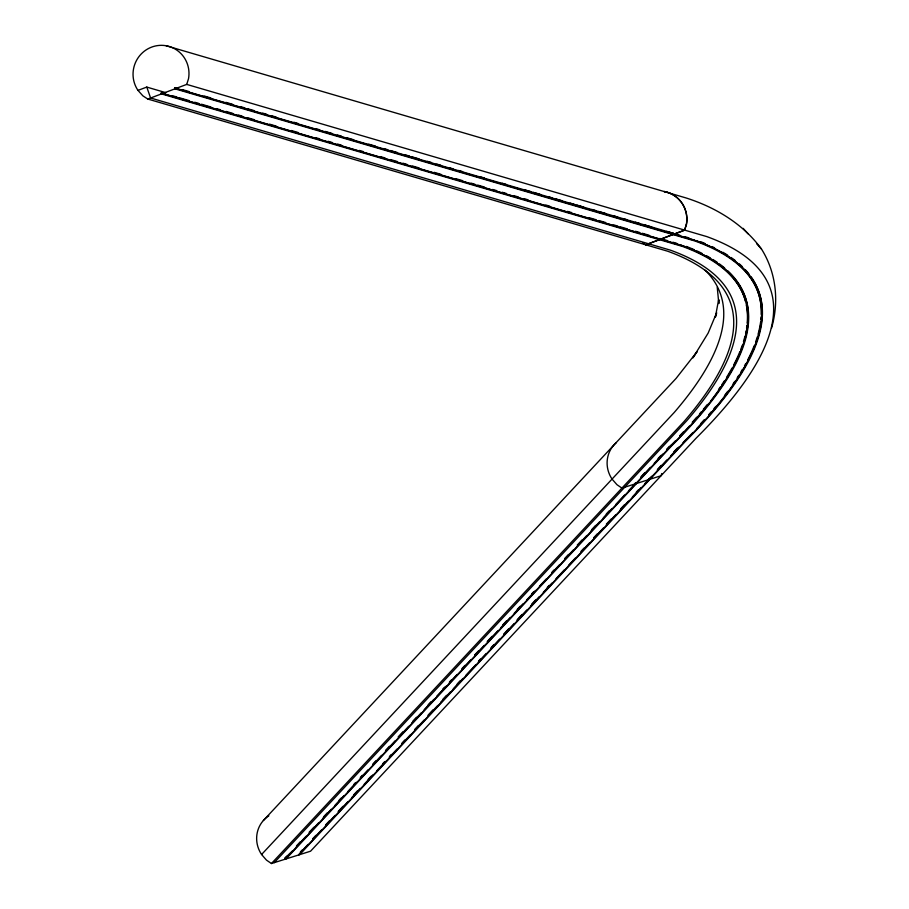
<?xml version="1.0" encoding="UTF-8"?>
<svg xmlns="http://www.w3.org/2000/svg" width="909" height="909" viewBox="0 0 909 909"><rect width="100%" height="100%" fill="white"/><g stroke="black" fill="none" stroke-linecap="round" stroke-linejoin="round"><path stroke-width="1.36" d="M719.03 299.868L718.814 303.549L717.235 287.267M718.519 300.106L715.383 317.139L716.565 313.639M771.514 328.172C779.252 301.708 776.297 272.575 761.503 249.077C743.142 223.853 715.417 207.297 686.045 197.946L166.074 45.734M147.815 99.047L186.72 84.401L188.527 78.674A28.599 27.918 -73.7 0 0 155.166 46.041A28.599 27.918 -73.7 0 0 137.986 90.389L142.883 95.854L147.815 99.047L667.638 251.214A3446.939 443.956 -19.3 0 1 684.079 421.503L271.439 863.527L266.485 860.13L261.576 854.505A28.599 27.543 43 0 1 268.837 815.816M661.763 473.544L661.036 475.759L621.904 488.088L616.95 484.69L612.041 479.077A28.599 27.543 43 0 1 616.416 442.535M716.667 312.696L708.168 333.058L692.919 357.851L696.976 351.794L676.046 378.462L263.383 820.509M261.576 854.505L674.194 412.516A3440.417 443.115 -19.3 0 0 705.179 270.2M274.245 862.641L686.886 420.617A3449.95 444.342 -19.3 0 0 670.433 250.168L150.599 98.002L146.769 87.082L137.986 90.389M670.751 446.149L285.187 859.198L284.869 858.301L286.812 856.233M296.493 845.859L300.356 841.711M309.071 832.371L313.912 827.19M323.593 816.816L327.467 812.669M339.091 800.227L341.023 798.147M353.612 784.672L355.544 782.592M360.384 777.411L362.316 775.332M372.974 763.924L375.872 760.81M385.552 750.448L389.427 746.3M398.142 736.96L402.982 731.779M412.663 721.405L416.538 717.258M428.15 704.816L431.059 701.703M442.672 689.249L444.615 687.181M449.455 681.989L451.387 679.921M462.033 668.513L464.942 665.399M474.623 655.025L478.498 650.878M487.213 641.549L492.053 636.357M502.7 624.949L506.574 620.802M517.221 609.394L520.13 606.28M531.742 593.838L533.674 591.759M552.07 572.056L554.013 569.988M564.659 558.581L568.534 554.433M577.249 545.093L582.09 539.912M591.77 529.538L595.634 525.391M606.292 513.983L609.189 510.869M641.027 476.771L644.822 472.703M658.105 458.477L660.945 455.42M666.638 449.33L669.49 446.274M284.869 858.301L292.528 850.767M296.402 846.62L306.083 836.246M309.958 832.099L318.673 822.77M322.547 818.611L331.262 809.283M335.126 805.135L343.841 795.795M347.715 791.648L356.43 782.319M360.305 778.172L368.043 769.866M372.883 764.685L381.598 755.356M385.473 751.198L395.154 740.835M399.028 736.688L408.709 726.314M411.607 723.2L421.287 712.826M424.196 709.713L433.877 699.351M436.786 696.237L446.467 685.863M449.364 682.75L457.113 674.455M461.954 669.274L470.669 659.934M474.543 655.787L484.224 645.413M488.088 641.265L497.768 630.891M500.677 627.789L510.358 617.416M514.233 613.268L522.948 603.928M526.822 599.781L535.526 590.452M539.401 586.305L546.184 579.044M551.99 572.818L559.728 564.523M564.569 559.33L573.284 550.002M578.124 544.821L586.839 535.481M590.714 531.333L599.429 521.993M603.303 517.846L612.007 508.517M615.882 504.37L624.597 495.03M628.471 490.883L635.243 483.622M640.959 477.509L650.446 467.34M654.241 463.272L662.786 454.125M666.581 450.057L671.319 444.978M300.368 851.96L302.311 849.881M312.957 838.473L315.855 835.36M325.547 824.997L329.41 820.838M338.125 811.51L342.966 806.328M353.612 794.921L357.487 790.762M368.134 779.354L371.042 776.252M382.666 763.799L384.598 761.731M389.438 756.538L391.37 754.47M402.028 743.062L404.925 739.949M414.606 729.575L418.481 725.427M428.162 715.053L433.002 709.872M442.683 699.498L446.558 695.351M457.204 683.943L460.113 680.83M478.509 661.127L480.441 659.048M491.087 647.64L493.996 644.538M503.677 634.164L508.517 628.971M517.232 619.643L522.073 614.461M531.754 604.087L535.628 599.94M547.241 587.487L549.172 585.419M581.124 551.195L584.033 548.082M593.713 537.708L597.588 533.56M606.292 524.232L611.132 519.039M620.824 508.665L624.688 504.518M636.311 492.076L638.243 489.996M657.434 469.442L661.229 465.385M673.558 452.171L677.353 448.103M300.288 852.722L308.026 844.416M312.866 839.234L321.581 829.894M325.456 825.747L335.137 815.384M339.012 811.226L347.727 801.897M351.601 797.75L360.305 788.41M364.179 784.262L372.895 774.934M376.769 770.787L385.484 761.447M389.347 757.299L397.097 749.005M401.937 743.823L410.652 734.483M414.527 730.336L424.208 719.962M428.082 715.815L437.763 705.441M440.66 702.339L450.341 691.965M453.25 688.852L462.931 678.478M465.84 675.364L475.521 665.002M478.418 661.888L486.167 653.594M491.008 648.401L499.723 639.072M503.586 634.925L514.244 623.517M517.141 620.404L526.822 610.03M530.697 605.883L539.412 596.543M543.287 592.395L552.002 583.067M555.865 578.919L564.58 569.579M568.455 565.432L575.238 558.171M581.044 551.956L589.759 542.616M593.622 538.469L603.303 528.095M607.178 523.948L615.893 514.619M619.768 510.46L628.483 501.132M632.357 496.984L641.061 487.644M644.936 483.497L651.673 476.282M657.366 470.18L666.854 460.022M670.649 455.954L679.193 446.808M682.989 442.74L684.886 440.706A3478.845 448.057 -19.3 0 0 692.942 432.502M298.743 854.926L684.307 441.876A3477.914 447.944 -19.3 0 0 694.999 241.01L174.96 88.832L174.653 87.934L178.244 88.4M645.742 244.805L684.568 230.136M681.364 246.089L161.472 93.9L161.166 93.013L164.768 93.479M684.67 230.17L645.754 244.805L642.788 242.896M271.439 863.527L310.571 851.199L696.135 438.149A3490.492 449.557 -19.3 0 0 706.804 236.601L186.72 84.401M182.334 89.593L189.129 91.582M204.093 95.968L210.899 97.956M225.864 102.342L232.67 104.33M240.828 106.717L244.907 107.921M247.634 108.716L254.44 110.705M262.599 113.091L266.678 114.284M272.121 115.886L276.2 117.079M293.891 122.249L297.97 123.454M315.662 128.624L319.741 129.817M325.183 131.419L331.99 133.407M337.432 134.998L341.511 136.191M346.954 137.782L353.749 139.781M368.713 144.156L375.519 146.144M383.689 148.542L387.768 149.735M390.484 150.53L397.29 152.519M405.448 154.916L409.539 156.109M412.254 156.905L419.06 158.893M427.219 161.279L431.298 162.472M436.74 164.075L440.831 165.268M448.989 167.654L453.068 168.847M458.511 170.449L462.59 171.642M480.282 176.812L484.361 178.005M502.052 183.186L506.131 184.379M523.811 189.561L530.617 191.549M533.344 192.344L540.139 194.344M548.309 196.73L552.388 197.923M555.104 198.719L561.91 200.707M570.068 203.105L574.158 204.298M576.874 205.093L583.68 207.082M591.839 209.468L595.918 210.672M598.645 211.467L605.451 213.456M613.609 215.842L617.688 217.035M623.131 218.637L627.21 219.83M635.38 222.216L639.459 223.409M644.901 225L651.708 227M666.672 231.375L673.467 233.374L174.653 87.934M676.001 234.113L679.887 235.249M685.091 236.772L688.988 237.908M673.819 234.056L694.601 240.146M146.769 87.082L165.824 92.661M172.926 95.865L177.005 97.058M179.732 97.854L189.254 100.649M194.696 102.24L198.776 103.433M201.503 104.228L211.024 107.012M216.467 108.614L220.546 109.807M225.989 111.398L232.784 113.386M238.226 114.977L242.317 116.182M247.759 117.772L254.554 119.761M269.518 124.147L276.325 126.135M291.289 130.51L298.095 132.509M315.775 137.679L319.866 138.884M328.024 141.27L332.103 142.463M337.546 144.054L341.625 145.247M359.316 150.428L363.395 151.621M381.087 156.803L385.166 157.996M390.609 159.586L397.415 161.575M402.846 163.177L406.937 164.37M412.379 165.961L419.174 167.949M434.138 172.335L440.945 174.323M455.909 178.709L462.715 180.698M470.873 183.084L474.964 184.277M477.679 185.072L484.486 187.072M492.644 189.458L496.723 190.651M502.166 192.242L506.245 193.435M514.414 195.833L518.494 197.026M523.936 198.617L528.015 199.81M545.707 204.991L549.786 206.184M567.477 211.365L571.556 212.558M589.237 217.74L596.043 219.728M598.77 220.523L605.564 222.512M613.734 224.909L617.813 226.102M620.529 226.898L627.335 228.886M635.493 231.272L639.584 232.465M642.299 233.272L649.106 235.261M663.82 239.567L667.706 240.703M672.876 242.214L676.762 243.351M161.166 93.013L681.046 245.203M682.25 245.76L162.359 93.57L162.041 92.684M743.153 228.352L748.096 233.84M756.549 243.578L761.503 249.077M673.785 234.261L673.399 233.352L672.524 233.681L672.91 234.59M659.945 238.431L660.298 239.34M659.059 238.76L659.423 239.669M649.776 478.316L650.094 479.202M648.89 478.588L649.208 479.486M636.22 482.588L636.527 483.486M635.334 482.861L635.641 483.758M175.528 87.605L175.835 88.491L695.794 240.703A3478.845 448.057 -19.3 0 1 685.17 441.604L299.629 854.642L299.322 853.756M285.756 858.028L286.062 858.914L671.637 445.876A3464.426 446.205 -19.3 0 0 682.341 245.725M681.466 246.055A3463.483 446.08 -19.3 0 1 670.728 446.16M696.055 240.612A3477.914 447.944 -19.3 0 1 761.242 314.355M761.106 317.048A3477.914 447.944 -19.3 0 1 760.89 319.604M760.572 322.195A3477.914 447.944 -19.3 0 1 758.072 334.205M757.277 336.955A3477.914 447.944 -19.3 0 1 755.629 341.92M754.197 345.715A3477.914 447.944 -19.3 0 1 747.618 360.055M745.778 363.509A3477.914 447.944 -19.3 0 1 744.482 365.838M742.437 369.361A3477.914 447.944 -19.3 0 1 741.017 371.724M738.778 375.303A3477.914 447.944 -19.3 0 1 737.222 377.724M734.79 381.371A3477.914 447.944 -19.3 0 1 733.109 383.814M727.711 391.324A3477.914 447.944 -19.3 0 1 724.496 395.563M715.837 406.38A3477.914 447.944 -19.3 0 1 713.997 408.573M711.179 411.891A3477.914 447.944 -19.3 0 1 708.634 414.811M704.259 419.731A3477.914 447.944 -19.3 0 1 700.623 423.708M751.198 276.938A3478.845 448.057 -19.3 0 1 708.656 415.515M705.145 419.458A3478.845 448.057 -19.3 0 1 696.817 428.446M700.964 241.817A3478.845 448.057 -19.3 0 1 704.861 243.407M712.281 246.714A3478.845 448.057 -19.3 0 1 714.633 247.85M722.814 252.236A3478.845 448.057 -19.3 0 1 727.654 255.19M731.075 257.486A3478.845 448.057 -19.3 0 1 735.358 260.644M739.324 263.905A3478.845 448.057 -19.3 0 1 742.437 266.78M745.335 269.734A3478.845 448.057 -19.3 0 1 748.834 273.791M746.391 305.333A3463.483 446.08 -19.3 0 1 747.187 323.047M746.914 325.615A3463.483 446.08 -19.3 0 1 746.562 328.206M746.13 330.819A3463.483 446.08 -19.3 0 1 745.596 333.467M744.971 336.148A3463.483 446.08 -19.3 0 1 743.46 341.602M742.255 345.306A3463.483 446.08 -19.3 0 1 740.892 349.056M739.892 351.59A3463.483 446.08 -19.3 0 1 733.858 364.611M732.018 368.043A3463.483 446.08 -19.3 0 1 726.541 377.417M724.28 380.996A3463.483 446.08 -19.3 0 1 721.894 384.609M720.246 387.041A3463.483 446.08 -19.3 0 1 718.542 389.495M706.986 404.869A3463.483 446.08 -19.3 0 1 703.339 409.368M701.453 411.641A3463.483 446.08 -19.3 0 1 699.521 413.925M696.692 417.231A3463.483 446.08 -19.3 0 1 692.226 422.287M683.738 431.559A3463.483 446.08 -19.3 0 1 679.773 435.729M681.148 245.169A3463.483 446.08 -19.3 0 1 745.516 301.402M727.689 270.757A3464.426 446.205 -19.3 0 1 710.52 401.233M708.77 403.46A3464.426 446.205 -19.3 0 1 693.112 422.015M689.42 426.105A3464.426 446.205 -19.3 0 1 679.648 436.502M675.535 440.729A3464.426 446.205 -19.3 0 1 671.296 444.99M686.295 246.43A3464.426 446.205 -19.3 0 1 694.396 249.77M696.964 250.929A3464.426 446.205 -19.3 0 1 701.93 253.327M706.645 255.815A3464.426 446.205 -19.3 0 1 710.395 257.963M712.804 259.44A3464.426 446.205 -19.3 0 1 717.383 262.462M719.553 264.019A3464.426 446.205 -19.3 0 1 724.643 268.041M686.363 224.409L684.557 230.182L686.477 224.432A28.599 27.918 -73.7 0 0 664.024 191.492A28.599 27.872 -75.1 0 1 686.363 224.409"/></g></svg>
